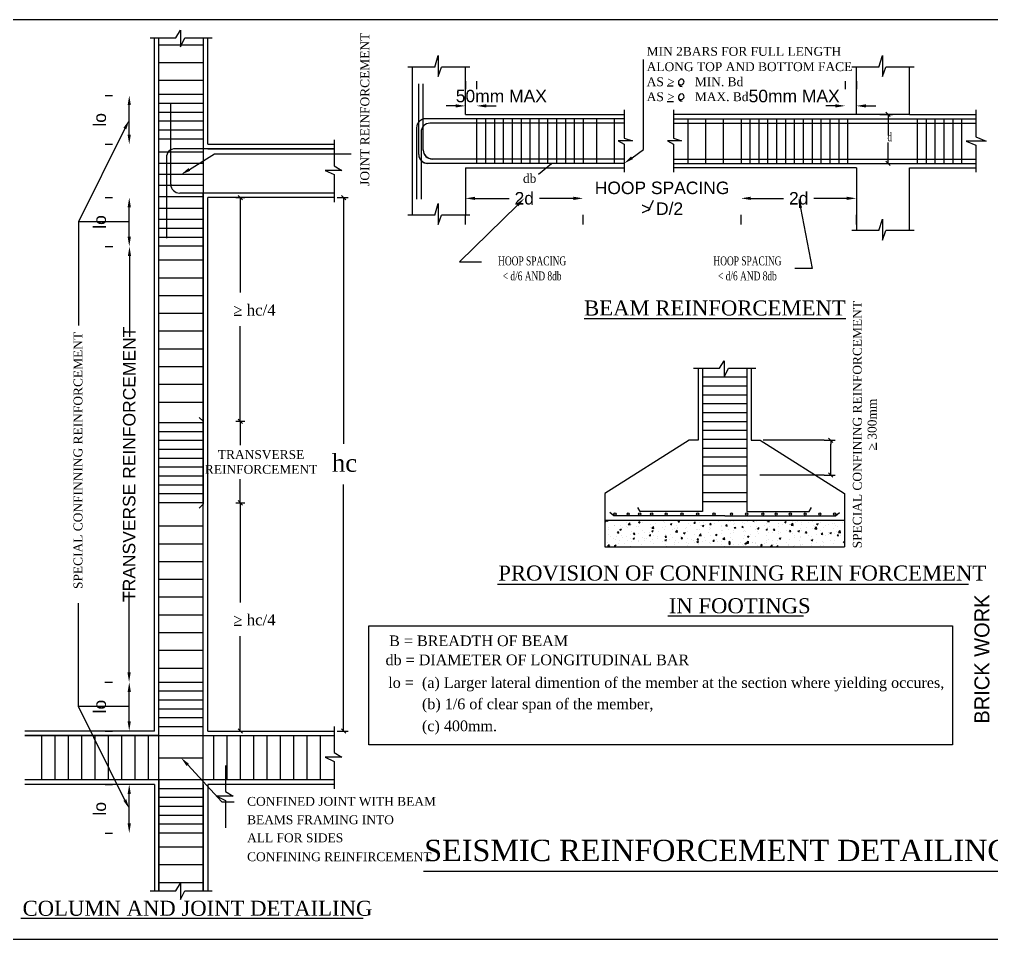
# Model space of a CAD drawing. Header units: metres. Extents: x 3396 to 3562, y 2179 to 2331.
# Drawn here: x 3496.27 to 3517.6, y 2230.95 to 2251.12 of the extents above; entities that cross this region are included whole.
import ezdxf

# ---------------------------------------------------------------- set-up
doc = ezdxf.new("R2010")
doc.units = ezdxf.units.M
doc.styles.add('Romantic', font='GOTHIC.TTF')
doc.styles.get("Standard").update_dxf_attribs({"font": 'arial.ttf'})
doc.styles.add('TIMES', font='times.ttf')

# ---------------------------------------------------------------- blocks, each defined once
blk = doc.blocks.new('_Oblique')
at = {"color": 0, "linetype": 'ByBlock', "lineweight": -2}
blk.add_line((-0.5, -0.5), (0.5, 0.5), dxfattribs=at)
blk = doc.blocks.new('A$C70167D43')
at = {"color": 0}
for p, q in [((-1031.09, 647.45), (-1026.73, 654.55)), ((-1026.73, 654.55), (-1026.73, 639.19)), ((-1055.19, 647.45), (-1031.09, 647.45)), ((-1051.06, 2.02), (-1051.06, 647.45)), ((-1046.92, -2.12), (-1046.92, 647.45)), ((-1046.92, -146.65), (-1046.92, 647.45)), ((-1026.73, 639.19), (-1022.77, 647.45)), ((-1022.77, 647.45), (-997.3, 647.45)), ((-1005.57, 647.45), (-1005.57, 250.4)), ((-1001.44, 548.41), (-1001.44, 647.45)), ((-1005.57, 640.81), (-1046.92, 640.81)), ((-790.05, 620.36), (-786.82, 631.05)), ((-786.82, 631.05), (-786.82, 611.39)), ((-376.2, 620.36), (-372.97, 631.05)), ((-372.97, 631.05), (-372.97, 611.39)), ((-1005.57, 624.27), (-1046.92, 624.27)), ((-790.05, 620.36), (-815.17, 620.36)), ((-811.03, 620.36), (-811.03, 482.51)), ((-786.82, 611.39), (-783.7, 620.36)), ((-757.27, 620.36), (-783.7, 620.36)), ((-761.41, 576.25), (-761.41, 620.36)), ((-376.2, 620.36), (-401.32, 620.36)), ((-397.19, 576.25), (-397.19, 620.36)), ((-372.97, 611.39), (-369.86, 620.36)), ((-343.43, 620.36), (-369.86, 620.36)), ((-347.56, 576.25), (-347.56, 620.36)), ((-1005.57, 607.73), (-1046.92, 607.73)), ((-804.83, 538.83), (-804.83, 604.7)), ((-800.7, 542.96), (-800.7, 604.7)), ((-573.57, 602.81), (-567.87, 602.81)), ((-1005.57, 594.67), (-1046.92, 594.67)), ((-1005.57, 586.4), (-1046.92, 586.4)), ((-1035.86, 511.19), (-1035.86, 586.24)), ((-613.56, 580.38), (-613.56, 554.13)), ((-573.36, 588.39), (-567.67, 588.39)), ((-567.66, 580.38), (-567.66, 554.13)), ((-285.89, 580.38), (-285.89, 555.27)), ((-1005.57, 578.12), (-1046.92, 578.12)), ((-613.56, 572.11), (-798.63, 572.11)), ((-761.41, 576.25), (-613.56, 576.25)), ((-750.98, 572.11), (-750.98, 530.76)), ((-742.71, 572.11), (-742.71, 530.76)), ((-734.44, 572.11), (-734.44, 530.76)), ((-726.17, 572.11), (-726.17, 530.76)), ((-717.9, 572.11), (-717.9, 530.76)), ((-709.62, 572.11), (-709.62, 530.76)), ((-701.35, 572.11), (-701.35, 530.76)), ((-693.08, 572.11), (-693.08, 530.76)), ((-684.81, 572.11), (-684.81, 530.76)), ((-676.54, 572.11), (-676.54, 530.76)), ((-668.27, 572.11), (-668.27, 530.76)), ((-660, 572.11), (-660, 530.76)), ((-651.73, 572.11), (-651.73, 530.76)), ((-639.32, 572.11), (-639.32, 530.76)), ((-622.78, 572.11), (-622.78, 530.76)), ((-397.19, 576.25), (-567.66, 576.25)), ((-567.66, 572.11), (-285.89, 572.11)), ((-567.66, 572.11), (-357.78, 572.11)), ((-554.3, 572.11), (-554.3, 530.76)), ((-537.76, 572.11), (-537.76, 530.76)), ((-521.22, 572.11), (-521.22, 530.76)), ((-504.67, 572.11), (-504.67, 530.76)), ((-496.4, 572.11), (-496.4, 530.76)), ((-488.13, 572.11), (-488.13, 530.76)), ((-479.86, 572.11), (-479.86, 530.76)), ((-471.59, 572.11), (-471.59, 530.76)), ((-463.32, 572.11), (-463.32, 530.76)), ((-455.05, 572.11), (-455.05, 530.76)), ((-446.78, 572.11), (-446.78, 530.76)), ((-438.51, 572.11), (-438.51, 530.76)), ((-430.24, 572.11), (-430.24, 530.76)), ((-421.97, 572.11), (-421.97, 530.76)), ((-413.7, 572.11), (-413.7, 530.76)), ((-405.43, 572.11), (-405.43, 530.76)), ((-347.56, 576.25), (-397.19, 576.25)), ((-347.56, 576.25), (-285.89, 576.25)), ((-340.52, 572.11), (-340.52, 530.76)), ((-332.25, 572.11), (-332.25, 530.76)), ((-323.98, 572.11), (-323.98, 530.76)), ((-315.71, 572.11), (-315.71, 530.76)), ((-307.44, 572.11), (-307.44, 530.76)), ((-299.17, 572.11), (-299.17, 530.76)), ((-1005.57, 569.85), (-1046.92, 569.85)), ((-1005.57, 561.58), (-1046.92, 561.58)), ((-806.9, 563.84), (-806.9, 497.3)), ((-613.56, 567.98), (-794.49, 567.98)), ((-567.66, 567.98), (-285.89, 567.98)), ((-567.66, 567.98), (-361.91, 567.98)), ((-1005.57, 553.31), (-1046.92, 553.31)), ((-883.75, 552.54), (-883.75, 528.44)), ((-802.76, 559.71), (-802.76, 497.3)), ((-613.56, 554.13), (-605.9, 551.54)), ((-567.66, 554.13), (-560.01, 551.54)), ((-285.89, 555.27), (-276.27, 551.26)), ((-883.75, 544.27), (-1031.73, 544.27)), ((-1001.44, 548.41), (-883.75, 548.41)), ((-1001.44, 544.27), (-883.75, 544.27)), ((-619.21, 551.54), (-613.56, 548.41)), ((-605.9, 551.54), (-619.21, 551.54)), ((-613.56, 548.41), (-613.56, 522.49)), ((-573.31, 551.54), (-567.66, 548.41)), ((-560.01, 551.54), (-573.31, 551.54)), ((-567.66, 548.41), (-567.66, 522.49)), ((-294.78, 551.26), (-285.89, 547.68)), ((-276.27, 551.26), (-294.78, 551.26)), ((-285.89, 547.68), (-285.89, 522.49)), ((-1005.57, 540.91), (-1046.92, 540.91)), ((-1040, 536), (-1040, 460.96)), ((-613.56, 534.69), (-792.42, 534.69)), ((-567.66, 534.69), (-285.89, 534.69)), ((-567.66, 534.69), (-363.98, 534.69)), ((-1005.57, 530.57), (-1046.92, 530.57)), ((-883.75, 528.44), (-876.65, 524.08)), ((-613.56, 530.56), (-796.56, 530.56)), ((-761.41, 526.62), (-761.41, 482.51)), ((-761.41, 526.62), (-613.56, 526.62)), ((-693.33, 520.62), (-681.28, 530.56)), ((-567.66, 530.56), (-285.89, 530.56)), ((-567.66, 530.56), (-359.84, 530.56)), ((-397.19, 526.62), (-567.66, 526.62)), ((-397.19, 526.62), (-397.19, 468.1)), ((-347.56, 526.62), (-285.89, 526.62)), ((-347.56, 468.1), (-347.56, 526.62)), ((-1005.57, 520.23), (-1046.92, 520.23)), ((-876.65, 524.08), (-892.01, 524.08)), ((-892.01, 524.08), (-883.75, 520.12)), ((-883.75, 520.12), (-883.75, 494.65)), ((-1005.32, 509.89), (-1046.68, 509.89)), ((-1005.57, 499.55), (-1046.92, 499.55)), ((-883.75, 502.92), (-1027.59, 502.92)), ((-1005.57, -2.12), (-1005.57, 502.92)), ((-883.75, 502.92), (-1005.57, 502.92)), ((-1001.44, 2.02), (-1001.44, 498.78)), ((-883.75, 498.78), (-1001.44, 498.78)), ((-790.05, 482.51), (-786.82, 493.2)), ((-786.82, 493.2), (-786.82, 473.55)), ((-586.37, 496.06), (-591.19, 486.08)), ((-1005.57, 488.61), (-1046.92, 488.61)), ((-790.05, 482.51), (-815.17, 482.51)), ((-786.82, 473.55), (-783.7, 482.51)), ((-757.27, 482.51), (-783.7, 482.51)), ((-1005.57, 478.27), (-1046.92, 478.27)), ((-376.2, 468.1), (-372.97, 478.79)), ((-372.97, 478.79), (-372.97, 459.13)), ((-1005.57, 470), (-1046.92, 470)), ((-376.2, 468.1), (-401.32, 468.1)), ((-372.97, 459.13), (-369.86, 468.1)), ((-343.43, 468.1), (-369.86, 468.1)), ((-1005.57, 461.73), (-1046.92, 461.73)), ((-1005.57, 453.46), (-1046.92, 453.46)), ((-1005.57, 440.4), (-1046.92, 440.4)), ((-1005.57, 423.86), (-1046.92, 423.86)), ((-1005.57, 407.32), (-1046.92, 407.32)), ((-1005.57, 390.78), (-1046.92, 390.78)), ((-976.87, 389.17), (-970.11, 389.17)), ((-1005.57, 374.23), (-1046.92, 374.23)), ((-1005.57, 357.69), (-1046.92, 357.69)), ((-524.74, 339.78), (-520.38, 346.89)), ((-520.38, 346.89), (-520.38, 331.52)), ((-1005.57, 341.15), (-1046.92, 341.15)), ((-548.84, 339.78), (-524.74, 339.78)), ((-544.71, 339.78), (-544.71, 272.77)), ((-540.57, 339.78), (-540.57, 206.61)), ((-520.38, 331.52), (-516.42, 339.78)), ((-516.42, 339.78), (-490.95, 339.78)), ((-499.22, 339.78), (-499.22, 206.61)), ((-495.09, 339.78), (-495.09, 272.77)), ((-499.22, 331.39), (-540.57, 331.39)), ((-1005.57, 324.61), (-1046.92, 324.61)), ((-499.22, 323.12), (-540.57, 323.12)), ((-1005.57, 308.07), (-1046.92, 308.07)), ((-499.22, 314.85), (-540.57, 314.85)), ((-499.22, 306.57), (-540.57, 306.57)), ((-1005.57, 290.56), (-1009.52, 293.88)), ((-1005.57, 250.4), (-1005.57, 290.56)), ((-499.22, 298.3), (-540.57, 298.3)), ((-499.22, 290.03), (-540.57, 290.03)), ((-1005.57, 288.97), (-1046.92, 288.97)), ((-499.22, 281.76), (-540.57, 281.76)), ((-1005.57, 280.7), (-1046.92, 280.7)), ((-1005.57, 272.43), (-1046.92, 272.43)), ((-552.98, 272.77), (-631.55, 223.15)), ((-544.71, 272.77), (-552.98, 272.77)), ((-499.22, 273.49), (-540.57, 273.49)), ((-495.09, 272.77), (-486.81, 272.77)), ((-486.81, 272.77), (-408.24, 223.15)), ((-1005.57, 264.16), (-1046.92, 264.16)), ((-499.22, 265.22), (-540.57, 265.22)), ((-378.56, 263.78), (-378.56, 270.33)), ((-1005.57, 255.89), (-1046.92, 255.89)), ((-499.22, 256.95), (-540.57, 256.95)), ((-1005.57, 247.62), (-1046.92, 247.62)), ((-1005.57, -146.65), (-1005.57, 250.4)), ((-1005.57, 250.4), (-1005.57, 213.18)), ((-499.22, 248.68), (-540.57, 248.68)), ((-1005.57, 239.35), (-1046.92, 239.35)), ((-499.22, 240.41), (-540.57, 240.41)), ((-1005.57, 231.08), (-1046.92, 231.08)), ((-1005.57, 222.81), (-1046.92, 222.81)), ((-631.55, 223.15), (-631.55, 173.52)), ((-499.22, 223.87), (-540.57, 223.87)), ((-408.24, 223.15), (-408.24, 173.52)), ((-1005.57, 214.54), (-1046.92, 214.54)), ((-1005.57, 213.18), (-1009.52, 209.64)), ((-598.47, 206.61), (-600.92, 210.14)), ((-499.22, 215.6), (-540.57, 215.6)), ((-441.33, 206.61), (-438.87, 210.14)), ((-623.28, 202.47), (-626.77, 205.58)), ((-519.9, 202.47), (-623.28, 202.47)), ((-540.57, 206.61), (-598.47, 206.61)), ((-519.9, 202.47), (-416.51, 202.47)), ((-499.22, 206.61), (-441.33, 206.61)), ((-416.51, 202.47), (-413.03, 205.58)), ((-1005.57, 192.73), (-1046.92, 192.73)), ((-631.55, 198.33), (-408.24, 198.33)), ((-1005.57, 176.19), (-1046.92, 176.19)), ((-631.55, 173.52), (-408.24, 173.52)), ((-1005.57, 159.65), (-1046.92, 159.65)), ((-1005.57, 143.11), (-1046.92, 143.11)), ((-731.63, 138.69), (-292.69, 138.69)), ((-1005.57, 126.57), (-1046.92, 126.57)), ((-1005.57, 110.03), (-1046.92, 110.03)), ((-572.76, 109.2), (-446.47, 109.2)), ((-976.87, 100.69), (-970.11, 100.69)), ((-851.35, 100.07), (-307.67, 100.07)), ((-851.35, -10.92), (-851.35, 100.07)), ((-307.67, 100.07), (-307.67, -10.92)), ((-1005.57, 93.48), (-1046.92, 93.48)), ((-1005.57, 76.94), (-1046.92, 76.94)), ((-1005.57, 60.4), (-1046.92, 60.4)), ((-1005.57, 47.34), (-1046.92, 47.34)), ((-1005.57, 39.07), (-1046.92, 39.07)), ((-1005.57, 30.8), (-1046.92, 30.8)), ((-1005.57, 22.53), (-1046.92, 22.53)), ((-1005.57, 14.26), (-1046.92, 14.26)), ((-1051.06, 2.02), (-1171.84, 2.02)), ((-1005.57, 5.99), (-1046.92, 5.99)), ((-1001.44, 2.02), (-883.75, 2.02)), ((-883.75, 6.15), (-883.75, -17.95)), ((-1171.84, -2.12), (-883.75, -2.12)), ((-1046.92, -2.12), (-1171.84, -2.12)), ((-1155.93, -43.47), (-1155.93, -2.12)), ((-1143.52, -43.47), (-1143.52, -2.12)), ((-1131.12, -43.47), (-1131.12, -2.12)), ((-1118.71, -43.47), (-1118.71, -2.12)), ((-1106.31, -43.47), (-1106.31, -2.12)), ((-1093.9, -43.47), (-1093.9, -2.12)), ((-1081.49, -43.47), (-1081.49, -2.12)), ((-1069.09, -43.47), (-1069.09, -2.12)), ((-1056.68, -43.47), (-1056.68, -2.12)), ((-1005.57, -2.12), (-883.75, -2.12)), ((-995.81, -43.47), (-995.81, -2.12)), ((-983.41, -43.47), (-983.41, -2.12)), ((-971, -43.47), (-971, -2.12)), ((-958.6, -43.47), (-958.6, -2.12)), ((-946.19, -43.47), (-946.19, -2.12)), ((-933.78, -43.47), (-933.78, -2.12)), ((-921.38, -43.47), (-921.38, -2.12)), ((-908.97, -43.47), (-908.97, -2.12)), ((-896.57, -43.47), (-896.57, -2.12)), ((-883.75, -17.95), (-876.65, -22.31)), ((-307.67, -10.92), (-851.35, -10.92)), ((-1046.92, -22.88), (-1005.57, -22.88)), ((-876.65, -22.31), (-892.01, -22.31)), ((-892.01, -22.31), (-883.75, -26.27)), ((-883.75, -26.27), (-883.75, -51.74)), ((-984.87, -30.13), (-984.87, -54.23)), ((-883.75, -43.47), (-1171.84, -43.47)), ((-1046.92, -43.47), (-1171.84, -43.47)), ((-1046.92, -43.47), (-1046.92, -146.65)), ((-883.75, -43.47), (-1001.44, -43.47)), ((-1051.06, -47.61), (-1171.84, -47.61)), ((-1051.06, -47.61), (-1051.06, -146.65)), ((-1005.57, -51.74), (-1046.92, -51.74)), ((-1005.57, -47.61), (-1005.57, -146.65)), ((-883.75, -47.61), (-1001.44, -47.61)), ((-1001.44, -47.61), (-1001.44, -146.65)), ((-984.87, -54.23), (-977.77, -58.59)), ((-1005.57, -60.01), (-1046.92, -60.01)), ((-977.77, -58.59), (-993.13, -58.59)), ((-993.13, -58.59), (-984.87, -62.55)), ((-984.87, -62.55), (-984.87, -88.02)), ((-1005.57, -68.28), (-1046.92, -68.28)), ((-1005.57, -76.55), (-1046.92, -76.55)), ((-1005.57, -84.83), (-1046.92, -84.83)), ((-1005.57, -93.1), (-1046.92, -93.1)), ((-1005.57, -106.16), (-1046.92, -106.16)), ((-1005.57, -122.7), (-1046.92, -122.7)), ((-800.55, -128.32), (111.32, -128.32)), ((-1005.57, -139.24), (-1046.92, -139.24)), ((-1031.09, -146.65), (-1026.73, -139.54)), ((-1026.73, -139.54), (-1026.73, -154.91)), ((-1055.19, -146.65), (-1031.09, -146.65)), ((-1026.73, -154.91), (-1022.77, -146.65)), ((-1022.77, -146.65), (-997.3, -146.65)), ((-1175.46, -172.3), (-856.55, -172.3))]:
    blk.add_line(p, q, dxfattribs=at)
at = {"color": 1}
for p, q in [((-761.41, 607.26), (-761.41, 599.66)), ((-750.98, 607.26), (-750.98, 599.66)), ((-407.62, 607.26), (-407.62, 599.66)), ((-397.19, 607.26), (-397.19, 599.66)), ((-804.83, 539.03), (-804.83, 604.7)), ((-800.7, 543.16), (-800.7, 604.7)), ((-1096.92, 593.9), (-1090.1, 593.9)), ((-1074.59, 557.45), (-1074.59, 584.85)), ((-770.46, 584.16), (-779.5, 584.16)), ((-741.93, 584.16), (-732.89, 584.16)), ((-416.66, 584.16), (-425.71, 584.16)), ((-388.14, 584.16), (-379.09, 584.16)), ((-375.31, 576.25), (-363.59, 576.25)), ((-367.72, 576.25), (-367.72, 556.64)), ((-806.9, 563.84), (-806.9, 497.3)), ((-802.76, 559.71), (-802.76, 497.3)), ((-1096.92, 548.41), (-1090.1, 548.41)), ((-367.72, 530.56), (-367.72, 550.16)), ((-375.31, 530.56), (-363.59, 530.56)), ((-1096.92, 498.78), (-1090.1, 498.78)), ((-975.15, 498.78), (-966.97, 498.78)), ((-971.1, 498.78), (-971.1, 410.29)), ((-880.94, 498.78), (-870.77, 498.78)), ((-874.91, 498.78), (-874.91, 269.35)), ((-1074.59, 462.34), (-1074.59, 489.74)), ((-752.36, 498.05), (-720.61, 498.05)), ((-660.78, 498.05), (-692.53, 498.05)), ((-660.78, 498.05), (-669.82, 498.05)), ((-495.63, 498.05), (-486.58, 498.05)), ((-495.63, 498.05), (-464.98, 498.05)), ((-406.23, 498.05), (-436.89, 498.05)), ((-761.41, 473.6), (-761.41, 482.55)), ((-651.73, 473.6), (-651.73, 482.55)), ((-651.73, 473.6), (-651.73, 482.55)), ((-504.67, 473.6), (-504.67, 482.55)), ((-504.67, 473.6), (-504.67, 482.55)), ((-397.19, 473.6), (-397.19, 482.55)), ((-1121.88, 476.04), (-1121.88, 379.71)), ((-1074.59, 476.04), (-1121.88, 476.04)), ((-1096.92, 453.32), (-1089.88, 453.32)), ((-1096.92, 453.3), (-1090.1, 453.3)), ((-1074.38, 444.26), (-1074.45, 369.04)), ((-971.1, 290.49), (-971.1, 378.99)), ((-975.15, 290.49), (-966.97, 290.49)), ((-975.15, 290.49), (-966.97, 290.49)), ((-971.1, 290.49), (-971.1, 268.35)), ((-427.25, 272.77), (-417.02, 272.77)), ((-421.15, 272.77), (-421.15, 269.27)), ((-421.15, 240.41), (-421.15, 269.27)), ((-971.1, 214.54), (-971.1, 236.68)), ((-427.25, 240.41), (-417.02, 240.41)), ((-874.91, 2.02), (-874.91, 231.45)), ((-975.15, 214.54), (-966.97, 214.54)), ((-975.15, 214.54), (-966.97, 214.54)), ((-971.1, 214.54), (-971.1, 121.81)), ((-631.55, 197.99), (-631.22, 198.33)), ((-631.55, 197.6), (-630.03, 197.37)), ((-630.75, 196.63), (-630.75, 196.63)), ((-630.02, 197.36), (-630.13, 198.33)), ((-629.89, 198.09), (-629.25, 198.33)), ((-629.89, 198.09), (-628.86, 197.39)), ((-628.85, 197.38), (-628.53, 198.33)), ((-628.1, 191.77), (-628.1, 191.77)), ((-622.99, 193.73), (-622.99, 193.73)), ((-622.92, 197.66), (-622.92, 197.66)), ((-622.17, 193.32), (-622.17, 193.32)), ((-617.55, 189.76), (-616.1, 190.32)), ((-617.36, 193.32), (-617.36, 193.32)), ((-616.51, 189.06), (-616.09, 190.31)), ((-615.3, 191.23), (-615.3, 191.23)), ((-611.13, 192.85), (-611.13, 192.85)), ((-610.94, 195.8), (-610.94, 195.8)), ((-610.13, 191.91), (-610.13, 191.91)), ((-609.8, 194.23), (-608.19, 195.91)), ((-609.8, 194.23), (-607.96, 193.95)), ((-607.95, 193.94), (-608.18, 195.9)), ((-606.75, 194.77), (-606.75, 194.77)), ((-602.29, 192.94), (-602.29, 192.94)), ((-600.18, 196.43), (-598.73, 196.99)), ((-600.18, 196.43), (-599.15, 195.74)), ((-600.1, 192.38), (-600.1, 192.38)), ((-599.14, 195.73), (-598.72, 196.98)), ((-598.88, 197.87), (-598.88, 197.87)), ((-596.3, 196.1), (-596.3, 196.1)), ((-589.24, 194.66), (-589.24, 194.66)), ((-589.06, 191.92), (-589.06, 191.92)), ((-587.74, 190.81), (-586.13, 192.49)), ((-587.74, 190.81), (-585.9, 190.52)), ((-585.89, 190.51), (-586.11, 192.48)), ((-585.82, 190.76), (-585.82, 190.76)), ((-585.57, 197.65), (-585.57, 197.65)), ((-584.06, 195.34), (-584.06, 195.34)), ((-578.18, 198.24), (-578.1, 198.33)), ((-578.18, 198.24), (-576.94, 198.13)), ((-578.02, 191.45), (-578.02, 191.45)), ((-576.93, 198.12), (-576.97, 198.33)), ((-576.23, 196.37), (-576.23, 196.37)), ((-575.2, 192.22), (-575.2, 192.22)), ((-570.46, 194.77), (-569.02, 195.33)), ((-570.46, 194.77), (-569.43, 194.08)), ((-569.42, 194.07), (-569, 195.32)), ((-566.98, 190.99), (-566.98, 190.99)), ((-564.76, 193.54), (-564.76, 193.54)), ((-563.56, 191.74), (-563.56, 191.74)), ((-563.43, 190.62), (-563.43, 190.62)), ((-563.35, 196.94), (-562.35, 198.13)), ((-563.35, 196.94), (-562.11, 196.84)), ((-563.17, 198.09), (-563.17, 198.09)), ((-562.1, 196.83), (-562.34, 198.12)), ((-555.94, 190.52), (-555.94, 190.52)), ((-555.6, 191.65), (-555.6, 191.65)), ((-554.02, 195.09), (-554.02, 195.09)), ((-551.5, 193.81), (-551.5, 193.81)), ((-548.52, 195.65), (-547.52, 196.83)), ((-548.52, 195.65), (-547.28, 195.54)), ((-547.27, 195.53), (-547.51, 196.82)), ((-547.47, 198.25), (-547.47, 198.25)), ((-543.4, 196.55), (-543.4, 196.55)), ((-542.54, 193.37), (-542.54, 193.37)), ((-540.75, 193.12), (-539.3, 193.67)), ((-540.75, 193.12), (-539.72, 192.43)), ((-539.71, 192.42), (-539.29, 193.67)), ((-539.44, 195.88), (-539.44, 195.88)), ((-537.37, 194.05), (-537.37, 194.05)), ((-536.43, 197.79), (-536.43, 197.79)), ((-534.48, 191.34), (-534.48, 191.34)), ((-533.69, 194.35), (-532.69, 195.54)), ((-533.69, 194.35), (-532.45, 194.24)), ((-533.21, 190.99), (-533.21, 190.99)), ((-532.96, 197.87), (-532.96, 197.87)), ((-532.44, 194.23), (-532.68, 195.53)), ((-529.54, 195.08), (-529.54, 195.08)), ((-527.38, 197.95), (-527.38, 197.95)), ((-525.4, 197.32), (-525.4, 197.32)), ((-522.47, 192.54), (-522.47, 192.54)), ((-522.43, 193.41), (-522.43, 193.41)), ((-518.86, 193.05), (-517.86, 194.24)), ((-518.86, 193.05), (-517.62, 192.94)), ((-517.61, 192.93), (-517.85, 194.23)), ((-516.48, 196.8), (-516.48, 196.8)), ((-514.36, 196.85), (-514.36, 196.85)), ((-511.85, 194), (-511.85, 194)), ((-511.3, 197.48), (-511.3, 197.48)), ((-511.03, 191.46), (-509.58, 192.02)), ((-511.03, 191.46), (-510, 190.77)), ((-510.37, 195.48), (-510.37, 195.48)), ((-509.99, 190.76), (-509.57, 192.01)), ((-508.91, 190.36), (-508.91, 190.36)), ((-504.03, 191.75), (-503.03, 192.94)), ((-504.03, 191.75), (-502.79, 191.65)), ((-503.32, 196.39), (-503.32, 196.39)), ((-502.78, 191.64), (-503.02, 192.93)), ((-501.41, 195.32), (-501.41, 195.32)), ((-498.31, 197.55), (-498.31, 197.55)), ((-495.85, 192.07), (-495.85, 192.07)), ((-493.66, 198.13), (-493.13, 198.33)), ((-493.66, 198.13), (-492.63, 197.44)), ((-492.62, 197.43), (-492.32, 198.33)), ((-492.28, 195.92), (-492.28, 195.92)), ((-490.68, 192.76), (-490.68, 192.76)), ((-490.67, 196.87), (-490.67, 196.87)), ((-490.41, 190.32), (-490.41, 190.32)), ((-489.2, 190.46), (-488.2, 191.64)), ((-489.2, 190.46), (-487.96, 190.35)), ((-487.95, 190.34), (-488.19, 191.63)), ((-485.61, 198.23), (-485.61, 198.23)), ((-482.85, 193.79), (-482.85, 193.79)), ((-481.32, 189.81), (-479.87, 190.36)), ((-481.25, 195.45), (-481.25, 195.45)), ((-480.31, 191.44), (-480.31, 191.44)), ((-480.28, 189.1), (-479.86, 190.35)), ((-480.14, 197.26), (-479.11, 198.33)), ((-480.14, 197.26), (-478.3, 196.98)), ((-480.05, 198.33), (-480.05, 198.33)), ((-478.29, 196.97), (-478.45, 198.33)), ((-478.35, 192.39), (-478.35, 192.39)), ((-474.57, 197.76), (-474.57, 197.76)), ((-474.37, 189.16), (-473.37, 190.35)), ((-473.12, 189.04), (-473.36, 190.34)), ((-470.21, 194.99), (-470.21, 194.99)), ((-469.86, 192.77), (-469.86, 192.77)), ((-469.79, 195.51), (-469.79, 195.51)), ((-466.3, 194.46), (-466.3, 194.46)), ((-464.61, 196.19), (-464.61, 196.19)), ((-463.94, 196.48), (-462.5, 197.03)), ((-463.94, 196.48), (-462.92, 195.78)), ((-463.53, 197.3), (-463.53, 197.3)), ((-462.9, 195.77), (-462.49, 197.02)), ((-459.17, 194.52), (-459.17, 194.52)), ((-459.12, 194.32), (-459.12, 194.32)), ((-458.07, 193.84), (-456.46, 195.52)), ((-458.07, 193.84), (-456.24, 193.55)), ((-456.78, 197.22), (-456.78, 197.22)), ((-456.22, 193.54), (-456.45, 195.51)), ((-454.24, 196.53), (-454.24, 196.53)), ((-452.49, 196.83), (-452.49, 196.83)), ((-449.16, 190.78), (-449.16, 190.78)), ((-448.51, 195.77), (-448.51, 195.77)), ((-448.13, 194.05), (-448.13, 194.05)), ((-443.98, 191.46), (-443.98, 191.46)), ((-441.45, 196.37), (-441.45, 196.37)), ((-438.31, 190.21), (-438.31, 190.21)), ((-438.06, 197.1), (-438.06, 197.1)), ((-437.09, 193.59), (-437.09, 193.59)), ((-436.15, 192.49), (-436.15, 192.49)), ((-436.01, 190.42), (-434.4, 192.1)), ((-436.01, 190.42), (-434.17, 190.13)), ((-434.16, 190.12), (-434.39, 192.09)), ((-434.23, 194.82), (-432.78, 195.38)), ((-434.23, 194.82), (-433.2, 194.13)), ((-433.19, 194.12), (-432.77, 195.37)), ((-430.42, 195.9), (-430.42, 195.9)), ((-427.57, 191.76), (-427.57, 191.76)), ((-426.06, 193.12), (-426.06, 193.12)), ((-423.1, 194.21), (-423.1, 194.21)), ((-419.38, 195.43), (-419.38, 195.43)), ((-418.92, 190.4), (-418.92, 190.4)), ((-417.92, 194.9), (-417.92, 194.9)), ((-416.96, 193.22), (-416.96, 193.22)), ((-415.02, 192.66), (-415.02, 192.66)), ((-410.09, 195.93), (-410.09, 195.93)), ((-408.34, 194.97), (-408.34, 194.97)), ((-628.36, 189.51), (-628.36, 189.51)), ((-628.36, 184.88), (-628.36, 184.88)), ((-626.2, 182.75), (-626.2, 182.75)), ((-623.85, 181.39), (-623.85, 181.39)), ((-620.74, 183.07), (-620.74, 183.07)), ((-619.8, 186.58), (-618.81, 187.77)), ((-619.8, 186.58), (-618.57, 186.47)), ((-618.56, 186.46), (-618.79, 187.76)), ((-617.62, 186.43), (-617.62, 186.43)), ((-617.55, 189.76), (-616.52, 189.07)), ((-615.56, 183.75), (-615.56, 183.75)), ((-615.16, 182.28), (-615.16, 182.28)), ((-611.79, 183.46), (-611.79, 183.46)), ((-607.73, 184.78), (-607.73, 184.78)), ((-607, 187.89), (-607, 187.89)), ((-605.21, 181.44), (-603.76, 181.99)), ((-605.21, 181.44), (-604.18, 180.74)), ((-604.97, 185.28), (-603.97, 186.47)), ((-604.97, 185.28), (-603.74, 185.17)), ((-604.17, 180.73), (-603.75, 181.98)), ((-604.12, 181.82), (-604.12, 181.82)), ((-603.72, 185.17), (-603.96, 186.46)), ((-599.73, 185.53), (-599.73, 185.53)), ((-596.81, 182.33), (-596.81, 182.33)), ((-596.56, 189.21), (-596.56, 189.21)), ((-594.68, 186.5), (-594.68, 186.5)), ((-593.08, 181.35), (-593.08, 181.35)), ((-590.14, 183.99), (-589.14, 185.17)), ((-590.14, 183.99), (-588.9, 183.88)), ((-589.5, 187.18), (-589.5, 187.18)), ((-588.89, 183.87), (-589.13, 185.16)), ((-587.84, 188.11), (-586.39, 188.66)), ((-587.84, 188.11), (-586.81, 187.41)), ((-587.67, 187.6), (-587.67, 187.6)), ((-586.8, 187.4), (-586.38, 188.65)), ((-586.07, 183.88), (-586.07, 183.88)), ((-582.72, 183.06), (-582.72, 183.06)), ((-581.67, 188.22), (-581.67, 188.22)), ((-575.61, 189.67), (-575.61, 189.67)), ((-575.45, 185.34), (-575.45, 185.34)), ((-575.31, 182.69), (-574.31, 183.88)), ((-575.31, 182.69), (-574.07, 182.58)), ((-574.06, 182.57), (-574.3, 183.87)), ((-574.05, 181.78), (-574.05, 181.78)), ((-570.66, 185.13), (-570.66, 185.13)), ((-568.87, 182.46), (-568.87, 182.46)), ((-568.61, 189.93), (-568.61, 189.93)), ((-565.67, 187.39), (-564.06, 189.07)), ((-565.67, 187.39), (-563.83, 187.1)), ((-565.01, 186.66), (-565.01, 186.66)), ((-563.82, 187.09), (-564.05, 189.06)), ((-561.04, 183.49), (-561.04, 183.49)), ((-560.48, 181.39), (-559.48, 182.58)), ((-560.48, 181.39), (-559.24, 181.28)), ((-559.23, 181.27), (-559.47, 182.57)), ((-558.6, 187.2), (-558.6, 187.2)), ((-558.12, 186.45), (-556.67, 187.01)), ((-558.12, 186.45), (-557.09, 185.76)), ((-557.08, 185.75), (-556.66, 187)), ((-554.52, 181.33), (-554.52, 181.33)), ((-554.27, 188.21), (-554.27, 188.21)), ((-547.98, 185.21), (-547.98, 185.21)), ((-546.54, 189.27), (-546.54, 189.27)), ((-545.65, 180.09), (-544.65, 181.28)), ((-544.91, 190.05), (-544.91, 190.05)), ((-544.4, 179.98), (-544.64, 181.27)), ((-543.9, 182.78), (-543.9, 182.78)), ((-543.65, 189.67), (-543.65, 189.67)), ((-543.6, 183.96), (-541.99, 185.64)), ((-543.6, 183.96), (-541.76, 183.68)), ((-542.81, 185.89), (-542.81, 185.89)), ((-541.75, 183.67), (-541.98, 185.63)), ((-538.65, 182.04), (-538.65, 182.04)), ((-534.98, 186.92), (-534.98, 186.92)), ((-533.87, 189.59), (-533.87, 189.59)), ((-533.46, 184.11), (-533.46, 184.11)), ((-528.41, 184.79), (-526.96, 185.35)), ((-528.41, 184.79), (-527.38, 184.1)), ((-527.37, 184.09), (-526.95, 185.34)), ((-526.59, 184.11), (-526.59, 184.11)), ((-522.83, 189.12), (-522.83, 189.12)), ((-522.72, 185.66), (-522.72, 185.66)), ((-522.18, 181.17), (-522.18, 181.17)), ((-521.92, 188.64), (-521.92, 188.64)), ((-521.53, 180.54), (-519.92, 182.22)), ((-519.68, 180.25), (-519.91, 182.21)), ((-516.74, 189.32), (-516.74, 189.32)), ((-514.53, 186.18), (-514.53, 186.18)), ((-514.35, 182.2), (-514.35, 182.2)), ((-512.1, 187.11), (-512.1, 187.11)), ((-511.79, 188.65), (-511.79, 188.65)), ((-502.47, 188.25), (-502.47, 188.25)), ((-501.91, 181.55), (-501.91, 181.55)), ((-501.66, 188.44), (-501.66, 188.44)), ((-501.29, 183.92), (-501.29, 183.92)), ((-500.76, 188.19), (-500.76, 188.19)), ((-498.69, 183.14), (-497.24, 183.69)), ((-498.69, 183.14), (-497.66, 182.44)), ((-497.65, 182.44), (-497.23, 183.68)), ((-496.12, 184.6), (-496.12, 184.6)), ((-491.17, 183.1), (-491.17, 183.1)), ((-490.92, 189.99), (-490.92, 189.99)), ((-489.72, 187.72), (-489.72, 187.72)), ((-488.29, 185.63), (-488.29, 185.63)), ((-481.32, 189.81), (-480.29, 189.11)), ((-480.56, 184.56), (-480.56, 184.56)), ((-478.68, 187.25), (-478.68, 187.25)), ((-475.23, 187.35), (-475.23, 187.35)), ((-474.37, 189.16), (-473.13, 189.05)), ((-470.11, 185.88), (-470.11, 185.88)), ((-470.05, 188.03), (-470.05, 188.03)), ((-468.98, 181.48), (-467.53, 182.04)), ((-468.98, 181.48), (-467.95, 180.79)), ((-467.94, 180.78), (-467.52, 182.03)), ((-467.64, 186.79), (-467.64, 186.79)), ((-467.15, 182.12), (-467.15, 182.12)), ((-462.22, 189.06), (-462.22, 189.06)), ((-459.53, 187.86), (-458.54, 189.05)), ((-459.53, 187.86), (-458.3, 187.75)), ((-459.37, 187.43), (-459.37, 187.43)), ((-458.29, 187.74), (-458.53, 189.04)), ((-456.61, 186.32), (-456.61, 186.32)), ((-455.09, 184.19), (-455.09, 184.19)), ((-454.6, 182.63), (-454.6, 182.63)), ((-451.6, 188.15), (-450.15, 188.71)), ((-451.6, 188.15), (-450.57, 187.46)), ((-450.56, 187.45), (-450.14, 188.7)), ((-449.42, 183.31), (-449.42, 183.31)), ((-449.01, 182.01), (-449.01, 182.01)), ((-448.76, 188.89), (-448.76, 188.89)), ((-445.57, 185.86), (-445.57, 185.86)), ((-444.7, 186.56), (-443.71, 187.75)), ((-444.7, 186.56), (-443.47, 186.46)), ((-443.46, 186.45), (-443.7, 187.74)), ((-443.03, 186.26), (-443.03, 186.26)), ((-441.59, 184.34), (-441.59, 184.34)), ((-438.56, 183.33), (-438.56, 183.33)), ((-438.08, 181.72), (-438.08, 181.72)), ((-434.53, 185.39), (-434.53, 185.39)), ((-430.97, 188.33), (-430.97, 188.33)), ((-429.87, 185.27), (-428.88, 186.45)), ((-429.87, 185.27), (-428.64, 185.16)), ((-428.63, 185.15), (-428.87, 186.44)), ((-428.53, 186.06), (-428.53, 186.06)), ((-427.83, 184.88), (-427.83, 184.88)), ((-426.02, 183.79), (-426.02, 183.79)), ((-423.49, 184.92), (-423.49, 184.92)), ((-423.36, 186.74), (-423.36, 186.74)), ((-421.89, 186.5), (-420.44, 187.05)), ((-421.89, 186.5), (-420.86, 185.8)), ((-420.85, 185.79), (-420.43, 187.04)), ((-417.21, 186.34), (-417.21, 186.34)), ((-415.53, 187.77), (-415.53, 187.77)), ((-415.04, 183.97), (-414.05, 185.16)), ((-415.04, 183.97), (-413.81, 183.86)), ((-413.8, 183.85), (-414.03, 185.15)), ((-413.96, 185.86), (-413.96, 185.86)), ((-413.94, 186.99), (-412.33, 188.67)), ((-413.94, 186.99), (-412.1, 186.71)), ((-412.45, 184.46), (-412.45, 184.46)), ((-412.09, 186.7), (-412.32, 188.66)), ((-630.95, 174.78), (-630.95, 174.78)), ((-629.13, 174.09), (-627.52, 175.77)), ((-629.13, 174.09), (-627.29, 173.81)), ((-628.61, 178), (-628.61, 178)), ((-627.28, 173.8), (-627.51, 175.76)), ((-626.18, 174.92), (-626.18, 174.92)), ((-622.58, 174.77), (-621.13, 175.32)), ((-622.58, 174.77), (-621.55, 174.07)), ((-621.84, 179.97), (-621.84, 179.97)), ((-621.54, 174.07), (-621.12, 175.31)), ((-621, 175.6), (-621, 175.6)), ((-618.89, 176.85), (-618.89, 176.85)), ((-617.87, 179.55), (-617.87, 179.55)), ((-613.17, 176.63), (-613.17, 176.63)), ((-610.8, 179.51), (-610.8, 179.51)), ((-607.5, 174.12), (-607.5, 174.12)), ((-607.25, 181.01), (-607.25, 181.01)), ((-606.84, 178.92), (-606.84, 178.92)), ((-600.11, 178.35), (-600.11, 178.35)), ((-599.76, 179.04), (-599.76, 179.04)), ((-597.06, 175.45), (-597.06, 175.45)), ((-594.94, 179.03), (-594.94, 179.03)), ((-594.78, 180.99), (-594.78, 180.99)), ((-591.8, 173.52), (-591.42, 173.67)), ((-591.45, 173.52), (-591.41, 173.66)), ((-588.72, 178.57), (-588.72, 178.57)), ((-587.11, 180.06), (-587.11, 180.06)), ((-586.88, 173.76), (-586.88, 173.76)), ((-586.32, 177), (-586.32, 177)), ((-582.05, 180.89), (-582.05, 180.89)), ((-579.49, 173.62), (-579.49, 173.62)), ((-577.69, 178.11), (-577.69, 178.11)), ((-575.7, 178.45), (-575.7, 178.45)), ((-575.49, 179.78), (-574.05, 180.34)), ((-575.49, 179.78), (-574.47, 179.09)), ((-574.82, 175.83), (-574.82, 175.83)), ((-574.45, 179.08), (-574.03, 180.33)), ((-574.31, 174.31), (-574.31, 174.31)), ((-571.01, 180.42), (-571.01, 180.42)), ((-566.65, 177.64), (-566.65, 177.64)), ((-566.48, 175.34), (-566.48, 175.34)), ((-565.26, 179.78), (-565.26, 179.78)), ((-562.76, 177.9), (-562.76, 177.9)), ((-559.97, 179.95), (-559.97, 179.95)), ((-555.61, 177.18), (-555.61, 177.18)), ((-554.77, 174.44), (-554.77, 174.44)), ((-553.42, 177.06), (-553.42, 177.06)), ((-550.7, 179.97), (-550.7, 179.97)), ((-548.93, 179.49), (-548.93, 179.49)), ((-548.25, 177.74), (-548.25, 177.74)), ((-545.78, 178.13), (-544.33, 178.68)), ((-545.78, 178.13), (-544.75, 177.43)), ((-545.65, 180.09), (-544.41, 179.98)), ((-544.74, 177.42), (-544.32, 178.67)), ((-544.57, 176.71), (-544.57, 176.71)), ((-544.16, 175.9), (-544.16, 175.9)), ((-540.42, 178.77), (-540.42, 178.77)), ((-537.9, 179.02), (-537.9, 179.02)), ((-533.71, 177.22), (-533.71, 177.22)), ((-533.54, 176.24), (-533.54, 176.24)), ((-530.82, 178.8), (-529.82, 179.98)), ((-530.82, 178.8), (-529.58, 178.69)), ((-529.57, 178.68), (-529.81, 179.97)), ((-527.36, 180.49), (-527.36, 180.49)), ((-526.86, 178.55), (-526.86, 178.55)), ((-522.97, 178.77), (-522.97, 178.77)), ((-522.5, 175.78), (-522.5, 175.78)), ((-521.53, 180.54), (-519.7, 180.26)), ((-519.79, 174.04), (-519.79, 174.04)), ((-516.06, 176.47), (-514.62, 177.03)), ((-516.06, 176.47), (-515.04, 175.78)), ((-515.99, 177.5), (-514.99, 178.69)), ((-515.99, 177.5), (-514.75, 177.39)), ((-515.82, 178.09), (-515.82, 178.09)), ((-515.38, 173.84), (-515.38, 173.84)), ((-515.02, 175.77), (-514.6, 177.02)), ((-514.74, 177.38), (-514.98, 178.68)), ((-512.36, 180.23), (-512.36, 180.23)), ((-511.46, 175.31), (-511.46, 175.31)), ((-506.73, 175.76), (-506.73, 175.76)), ((-504.78, 177.62), (-504.78, 177.62)), ((-503.33, 175.91), (-503.33, 175.91)), ((-502.16, 174.67), (-502.16, 174.67)), ((-501.56, 176.45), (-501.56, 176.45)), ((-501.16, 176.2), (-500.16, 177.39)), ((-501.16, 176.2), (-499.92, 176.09)), ((-500.42, 174.84), (-500.42, 174.84)), ((-499.91, 176.08), (-500.15, 177.38)), ((-499.47, 177.12), (-497.86, 178.8)), ((-499.47, 177.12), (-497.63, 176.83)), ((-497.62, 176.83), (-497.85, 178.79)), ((-493.75, 177.15), (-493.75, 177.15)), ((-493.72, 177.48), (-493.72, 177.48)), ((-491.42, 176.22), (-491.42, 176.22)), ((-491.27, 177.98), (-491.27, 177.98)), ((-489.39, 174.38), (-489.39, 174.38)), ((-486.35, 174.81), (-484.9, 175.37)), ((-486.35, 174.81), (-485.32, 174.12)), ((-486.33, 174.9), (-485.33, 176.09)), ((-486.33, 174.9), (-485.09, 174.79)), ((-485.08, 174.79), (-485.32, 176.08)), ((-485.31, 174.11), (-484.89, 175.36)), ((-482.71, 176.69), (-482.71, 176.69)), ((-480.81, 177.68), (-480.81, 177.68)), ((-480.67, 179.2), (-480.67, 179.2)), ((-479.21, 180.05), (-479.21, 180.05)), ((-478.35, 173.91), (-478.35, 173.91)), ((-477.4, 173.7), (-475.79, 175.38)), ((-477.4, 173.7), (-476.27, 173.52)), ((-475.56, 173.52), (-475.78, 175.37)), ((-475.49, 179.88), (-475.49, 179.88)), ((-474.25, 175.51), (-474.25, 175.51)), ((-471.67, 176.22), (-471.67, 176.22)), ((-471.5, 173.61), (-470.5, 174.79)), ((-471.5, 173.61), (-470.55, 173.52)), ((-470.26, 173.52), (-470.49, 174.78)), ((-470.36, 179), (-470.36, 179)), ((-467.66, 180.91), (-467.66, 180.91)), ((-462.2, 177.58), (-462.2, 177.58)), ((-460.63, 175.76), (-460.63, 175.76)), ((-460.04, 174.47), (-460.04, 174.47)), ((-459.88, 173.67), (-459.88, 173.67)), ((-459.62, 180.55), (-459.62, 180.55)), ((-455.68, 173.52), (-455.19, 173.71)), ((-455.24, 173.52), (-455.17, 173.7)), ((-454.86, 175.15), (-454.86, 175.15)), ((-450.14, 179.65), (-450.14, 179.65)), ((-449.59, 175.29), (-449.59, 175.29)), ((-449.26, 175.12), (-449.26, 175.12)), ((-447.03, 176.18), (-447.03, 176.18)), ((-439.26, 179.83), (-437.81, 180.38)), ((-439.26, 179.83), (-438.23, 179.13)), ((-438.82, 176.45), (-438.82, 176.45)), ((-438.56, 174.82), (-438.56, 174.82)), ((-438.22, 179.12), (-437.8, 180.37)), ((-433.97, 177.9), (-433.97, 177.9)), ((-430.18, 174.48), (-430.18, 174.48)), ((-428.8, 178.59), (-428.8, 178.59)), ((-428.08, 178), (-428.08, 178)), ((-427.52, 174.36), (-427.52, 174.36)), ((-420.97, 179.62), (-420.97, 179.62)), ((-418.12, 176.55), (-418.12, 176.55)), ((-417.46, 179.45), (-417.46, 179.45)), ((-416.48, 173.89), (-416.48, 173.89)), ((-409.55, 178.17), (-408.24, 178.67)), ((-409.55, 178.17), (-408.52, 177.48)), ((-408.51, 177.47), (-408.24, 178.25)), ((-1074.74, 56.56), (-1074.67, 131.77)), ((-1121.88, 24.76), (-1121.88, 121.09)), ((-971.1, 2.02), (-971.1, 90.52)), ((-1097.3, 47.53), (-1090.25, 47.53)), ((-1096.92, 47.51), (-1090.1, 47.51)), ((-1074.59, 11.06), (-1074.59, 38.46)), ((-1074.59, 24.76), (-1121.88, 24.76)), ((-1096.92, 2.02), (-1090.1, 2.02)), ((-975.15, 2.02), (-966.97, 2.02)), ((-880.94, 2.02), (-870.77, 2.02)), ((-1096.92, -47.61), (-1090.1, -47.61)), ((-1074.59, -84.05), (-1074.59, -56.65)), ((-1096.92, -93.1), (-1090.1, -93.1))]:
    blk.add_line(p, q, dxfattribs=at)
at = {"color": 0, "linetype": 'ByBlock', "lineweight": -2}
for p, q in [((-365.65, 574.18), (-369.79, 578.31)), ((-369.79, 532.63), (-365.65, 528.49))]:
    blk.add_line(p, q, dxfattribs=at)
at = {"color": 2}
for p, q in [((-427.25, 272.77), (-484.16, 272.77)), ((-427.25, 240.41), (-487.04, 240.41))]:
    blk.add_line(p, q, dxfattribs=at)
blk.add_lwpolyline([(-1221.36, 664.64), (127.58, 664.64), (127.58, -192.13), (-1221.36, -192.13)], close=True)
at = {"color": 0}
for points in [[(-606.2, 535.82), (-595.47, 543.51), (-595.47, 627.34)], [(-1018.56, 524.99), (-995.11, 539.52), (-867.9, 539.52)], [(-713.03, 491.73), (-766.79, 439.08), (-746.42, 439.08)], [(-449.23, 489.17), (-438.41, 432.68), (-454.43, 432.68)], [(-1078.62, -62.25), (-1121.88, 24.76)], [(-1020.11, -29.52), (-988.37, -63.87), (-976.78, -63.87)]]:
    blk.add_lwpolyline(points, dxfattribs=at)
at = {"color": 0, "extrusion": (0, 0, -1)}
blk.add_lwpolyline([(1078.62, 563.05), (1121.88, 476.04)], dxfattribs=at)
at = {"color": 0}
for centre in [(-622.05, 204.04), (-609.79, 204.04), (-599.06, 204.04), (-587.82, 204.04), (-574.4, 204.04), (-559.6, 204.04), (-545.12, 204.04), (-529.76, 204.04), (-513.49, 204.04), (-499.5, 204.04), (-484.33, 204.04), (-471.89, 204.04), (-458.63, 204.04), (-444.95, 204.04), (-431.26, 204.04), (-417.46, 204.04)]:
    blk.add_circle(centre, 1.03, dxfattribs=at)
for centre, radius, start, end in [((-559.55, 605.67), 3.49, 90, 270), ((-560.59, 606.53), 2.82, 211.93308, 68.4193), ((-559.55, 591.96), 3.49, 90, 270), ((-560.59, 592.83), 2.82, 211.93308, 68.4193), ((-798.63, 563.84), 8.27, 90, 180), ((-794.49, 559.71), 8.27, 90, 180), ((-1031.73, 536), 8.27, 90, 180), ((-796.56, 538.83), 8.27, 180, 270), ((-792.42, 542.96), 8.27, 180, 270), ((-1027.59, 511.19), 8.27, 180, 270)]:
    blk.add_arc(centre, radius, start, end, dxfattribs=at)
at = {"color": 1}
for centre, start, end in [((-798.63, 563.84), 90, 180), ((-794.49, 559.71), 90, 180), ((-796.56, 539.03), 180, 270), ((-792.42, 543.16), 180, 270)]:
    blk.add_arc(centre, 8.27, start, end, dxfattribs=at)
for points in [[(-1076.1, 584.85), (-1073.08, 584.85), (-1074.59, 593.9)], [(-770.46, 585.66), (-770.46, 582.65), (-761.41, 584.16)], [(-741.93, 585.66), (-741.93, 582.65), (-750.98, 584.16)], [(-416.66, 585.66), (-416.66, 582.65), (-407.62, 584.16)], [(-388.14, 585.66), (-388.14, 582.65), (-397.19, 584.16)], [(-1076.1, 557.45), (-1073.08, 557.45), (-1074.59, 548.41)], [(-1076.1, 489.74), (-1073.08, 489.74), (-1074.59, 498.78)], [(-752.36, 499.56), (-752.36, 496.55), (-761.41, 498.05)], [(-660.78, 499.56), (-660.78, 496.55), (-651.73, 498.05)], [(-660.78, 499.56), (-660.78, 496.55), (-651.73, 498.05)], [(-495.63, 499.56), (-495.63, 496.55), (-504.67, 498.05)], [(-495.63, 499.56), (-495.63, 496.55), (-504.67, 498.05)], [(-406.23, 499.56), (-406.23, 496.55), (-397.19, 498.05)], [(-1076.1, 462.34), (-1073.08, 462.34), (-1074.59, 453.3)], [(-1075.89, 444.26), (-1072.87, 444.26), (-1074.37, 453.3)], [(-1076.24, 56.56), (-1073.23, 56.56), (-1074.74, 47.51)], [(-1076.1, 38.46), (-1073.08, 38.46), (-1074.59, 47.51)], [(-1076.1, 11.06), (-1073.08, 11.06), (-1074.59, 2.02)], [(-1076.1, -56.65), (-1073.08, -56.65), (-1074.59, -47.61)], [(-1076.1, -84.05), (-1073.08, -84.05), (-1074.59, -93.1)]]:
    blk.add_solid(points, dxfattribs=at)
at = {"color": 0, "extrusion": (0, 0, -1)}
blk.add_solid([(1077.27, 562.38), (1074.59, 571.15), (1079.97, 563.72)], dxfattribs=at)
at = {"color": 0}
for points in [[(-605.32, 534.6), (-613.56, 530.56), (-607.08, 537.05)], [(-1017.76, 523.71), (-1026.25, 520.23), (-1019.35, 526.27)], [(-714.09, 492.8), (-706.57, 498.05), (-711.98, 490.65)], [(-450.71, 488.89), (-450.93, 498.05), (-447.75, 489.45)], [(-1021.22, -30.54), (-1026.25, -22.88), (-1019, -28.5)], [(-1077.27, -61.58), (-1074.59, -70.35), (-1079.97, -62.92)]]:
    blk.add_solid(points, dxfattribs=at)
at = {"color": 1, "xscale": 4.135347420873587, "yscale": 4.135347420873587, "zscale": 4.135347420873587}
for p, rotation in [((-971.1, 498.78), 90), ((-874.91, 498.78), 90), ((-971.1, 290.49), 270), ((-971.1, 290.49), 90), ((-421.15, 272.77), 90), ((-421.15, 240.41), 270), ((-971.1, 214.54), 90), ((-971.1, 214.54), 270), ((-971.1, 2.02), 270), ((-874.91, 2.02), 270)]:
    blk.add_blockref('_Oblique', p, dxfattribs=dict(at, rotation=rotation))
at = {"color": 3, "style": 'TIMES'}
for s, p in [('JOINT REINFORCEMENT', (-850.97, 509.67)), ('SPECIAL CONFINNING REINFORCEMENT', (-1118.21, 134.27))]:
    blk.add_text(s, height=8.2707, rotation=90, dxfattribs=at).set_placement(p)
at = {"color": 0, "style": 'TIMES'}
for s, p in [('MIN 2BARS FOR FULL LENGTH', (-592.55, 630.78)), ('ALONG TOP AND BOTTOM FACE ', (-592.55, 616.54)), ('AS >      MIN. Bd', (-592.55, 602.46)), ('AS >      MAX. Bd', (-592.55, 588.55))]:
    blk.add_text(s, height=8.2707, dxfattribs=at).set_placement(p)
at = {"color": 3, "style": 'TIMES', "width": 0.7}
for s, height, p in [('d', 8.27, (-368.26, 551.19)), ('HOOP SPACING ', 8.2707, (-730.95, 435.67)), ('HOOP SPACING ', 8.2707, (-530.4, 435.67)), ('< d/6 AND 8db', 8.2707, (-726.62, 421.68)), ('< d/6 AND 8db', 8.2707, (-526.06, 421.68))]:
    blk.add_text(s, height=height, dxfattribs=at).set_placement(p)
at = {"color": 3, "style": 'TIMES'}
for s, height, p in [('db ', 8.271, (-707.84, 512.48)), ('%%UBEAM REINFORCEMENT', 13.9956, (-650.83, 388.97)), ('PROVISION OF CONFINING REIN FORCEMENT', 13.9956, (-730.75, 142.15)), ('IN FOOTINGS', 13.9956, (-571.94, 111.71)), ('B = BREADTH OF BEAM', 9.9248, (-832.46, 81.1)), ('db = DIAMETER OF LONGITUDINAL BAR', 9.9248, (-835.83, 63.33)), ('lo =  (a) Larger lateral dimention of the member at the section where yielding occures,', 9.9248, (-833.27, 42.18)), ('(b) 1/6 of clear span of the member,', 9.9248, (-801.88, 22.35)), ('(c) 400mm.', 9.925, (-801.88, 1.88)), ('CONFINED JOINT WITH BEAM', 8.2707, (-964.79, -67.58)), ('BEAMS FRAMING INTO', 8.2707, (-964.79, -84.74)), ('ALL FOR SIDES', 8.2707, (-964.79, -101.54)), ('SEISMIC REINFORCEMENT DETAILING FOR FRAMED STRUCTURES', 19.8497, (-799.83, -119.05)), ('CONFINING REINFIRCEMENT', 8.2707, (-964.79, -119.16)), ('COLUMN AND JOINT DETAILING', 13.9956, (-1173.96, -170.01))]:
    blk.add_text(s, height=height, dxfattribs=at).set_placement(p)
at = {"color": 0, "style": 'Romantic'}
blk.add_text('BRICK WORK', height=13.957, rotation=90, dxfattribs=at).set_placement((-273.29, 8.92))
at = {"color": 3, "attachment_point": 5}
for s, insert, char_height in [('\\A1;50mm MAX', (-727.96, 593.26), 11.6307), ('\\A1;50mm MAX', (-455.17, 593.26), 11.6307), ('\\A1;HOOP SPACING \\P> D/2', (-578.2, 498.05), 11.6307), ('\\A1;2d', (-706.57, 498.05), 11.631), ('\\A1;2d', (-450.93, 498.05), 11.631)]:
    blk.add_mtext(s, dxfattribs=dict(at, insert=insert, char_height=char_height))
for s, insert, char_height, rotation in [('\\A1;lo', (-1101.99, 571.15), 11.631, 90), ('\\A1;lo', (-1101.99, 476.04), 11.631, 90), ('\\A1;TRANSVERSE REINFORCEMENT', (-1074.56, 250.41), 11.6307, 89.94746), ('\\A1;lo', (-1101.99, 24.76), 11.631, 90), ('\\A1;lo', (-1101.99, -70.35), 11.631, 90)]:
    blk.add_mtext(s, dxfattribs=dict(at, insert=insert, char_height=char_height, rotation=rotation))
at = {"color": 3, "attachment_point": 5, "style": 'TIMES'}
for s, insert, char_height in [('> hc/4', (-958.03, 394), 10.338), ('TRANSVERSE\\PREINFORCEMENT', (-951.77, 252.54), 8.2707), ('hc', (-874.06, 251.56), 16.541), ('> hc/4', (-958.03, 105.52), 10.338)]:
    blk.add_mtext(s, dxfattribs=dict(at, insert=insert, char_height=char_height))
at = {"color": 3, "insert": (-389.41, 287.33), "char_height": 8.2707, "attachment_point": 5, "rotation": 90, "style": 'TIMES'}
blk.add_mtext('SPECIAL CONFINING REINFORCEMENT\\P> 300mm', dxfattribs=at)

msp = doc.modelspace()

# ---------------------------------------------------------------- block references
at = {"color": 4, "xscale": 0.0235484873523179, "yscale": 0.0235484873523179, "zscale": 0.0235484873523179}
msp.add_blockref('A$C70167D43', (3523.98634, 2235.47329), dxfattribs=at)

doc.saveas('drawing.dxf')
